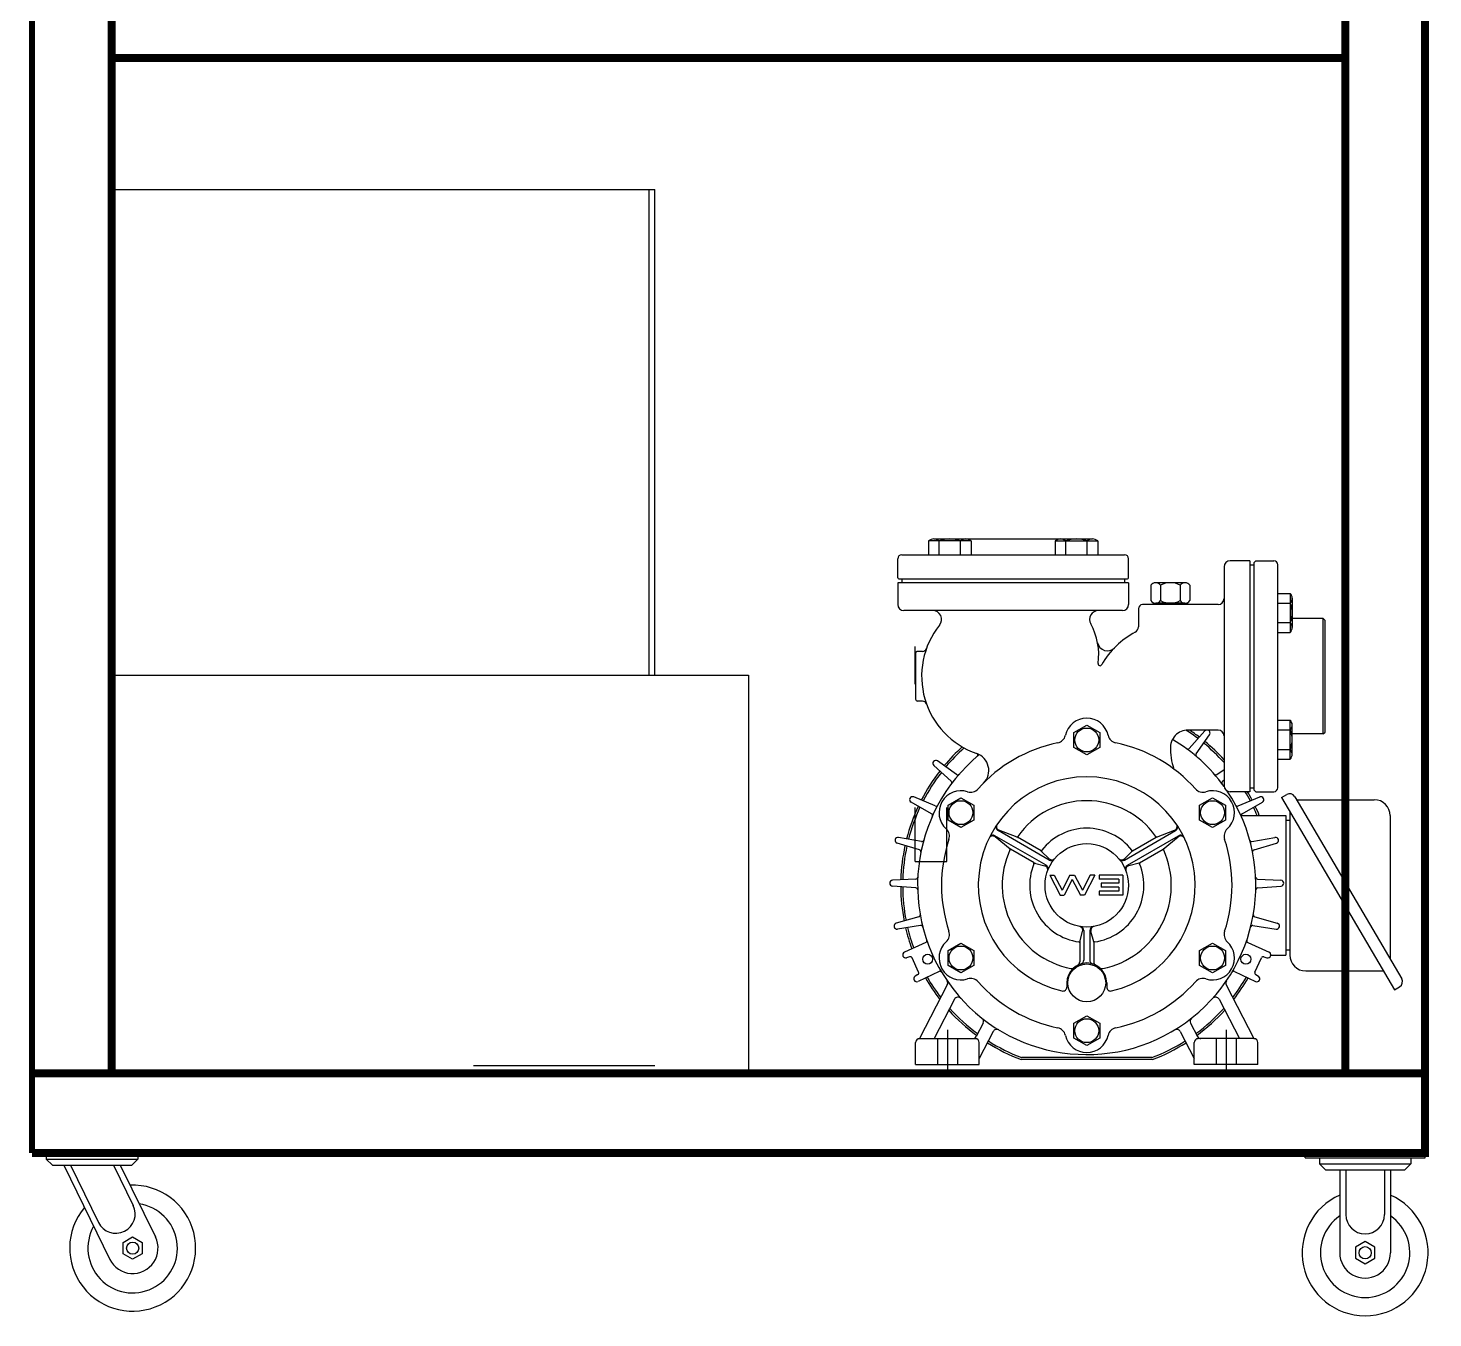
# Model space of a CAD drawing. Header units: millimetres. Extents: x 169673 to 334584, y 156879 to 224061.
# Drawn here: x 189276.2 to 189686.7, y 160413.8 to 160790.5 of the extents above; entities that cross this region are included whole.
import ezdxf

# ---------------------------------------------------------------- set-up
doc = ezdxf.new("R2010")
doc.units = ezdxf.units.MM
doc.header["$LTSCALE"] = 40
doc.header["$MEASUREMENT"] = 0
doc.layers.get('0').update_dxf_attribs({"linetype": 'CONTINUOUS'})
for name, color, linetype in [('1', 1, 'CONTINUOUS'), ('2', 1, 'CONTINUOUS'), ('도면층1', 4, 'CONTINUOUS'), ('해성', 4, 'CONTINUOUS')]:
    doc.layers.add(name, color=color, linetype=linetype)

msp = doc.modelspace()

# ---------------------------------------------------------------- linework, layer by layer
for p, q in [((189661.18, 160781.77), (189300.6, 160781.77)), ((189531.49, 160636.65), (189596.62, 160636.65)), ((189530.32, 160629.96), (189530.32, 160635.49)), ((189597.79, 160629.96), (189597.79, 160635.49)), ((189625.7, 160633.16), (189625.7, 160569.19)), ((189633.26, 160634.91), (189627.45, 160634.91)), ((189633.26, 160634.91), (189633.26, 160567.44)), ((189633.26, 160633.74), (189634.43, 160633.74)), ((189635.01, 160634.91), (189634.43, 160634.33)), ((189634.43, 160634.33), (189634.43, 160568.02)), ((189635.01, 160634.91), (189640.24, 160634.91)), ((189641.4, 160568.61), (189641.4, 160633.74)), ((189597.79, 160628.51), (189530.32, 160628.51)), ((189530.32, 160628.51), (189530.32, 160622.11)), ((189530.61, 160629.67), (189597.5, 160629.67)), ((189531.49, 160629.67), (189531.49, 160628.51)), ((189596.62, 160629.67), (189596.62, 160628.51)), ((189597.79, 160628.51), (189597.79, 160622.11)), ((189614.28, 160628.51), (189605.72, 160628.51)), ((189604.29, 160627.75), (189604.29, 160623.27)), ((189607.14, 160627.75), (189607.14, 160623.27)), ((189612.85, 160627.75), (189612.85, 160623.27)), ((189615.71, 160627.75), (189615.71, 160623.27)), ((189641.4, 160625.39), (189645.01, 160625.39)), ((189645.01, 160625.39), (189645.01, 160613.97)), ((189645.59, 160623.96), (189645.59, 160615.4)), ((189596.04, 160620.37), (189532.07, 160620.37)), ((189600.69, 160620.95), (189600.69, 160615.6)), ((189623.96, 160622.11), (189601.86, 160622.11)), ((189605, 160622.68), (189605, 160622.11)), ((189614.28, 160622.52), (189605.72, 160622.52)), ((189615, 160622.68), (189615, 160622.11)), ((189654.66, 160618.04), (189645.59, 160618.04)), ((189654.66, 160584.31), (189654.66, 160618.04)), ((189654.66, 160618.04), (189655.25, 160617.46)), ((189655.25, 160584.89), (189655.25, 160617.46)), ((189641.4, 160613.97), (189645.01, 160613.97)), ((189535.56, 160607.86), (189535.56, 160594.49)), ((189537.6, 160608.44), (189536.14, 160608.44)), ((189300.6, 160601.47), (189486.7, 160601.47)), ((189486.7, 160601.47), (189486.7, 160485.16)), ((189537.6, 160593.91), (189536.14, 160593.91)), ((189641.4, 160588.38), (189645.01, 160588.38)), ((189645.01, 160576.96), (189645.01, 160588.38)), ((189645.59, 160578.39), (189645.59, 160586.95)), ((189623.96, 160585.47), (189615.23, 160585.47)), ((189615.53, 160580.1), (189620.07, 160585.19)), ((189617.53, 160578.51), (189621.43, 160584.11)), ((189654.66, 160584.31), (189645.59, 160584.31)), ((189654.66, 160584.31), (189655.25, 160584.89)), ((189545.92, 160570.5), (189540.88, 160575.1)), ((189547.52, 160572.49), (189541.97, 160576.45)), ((189553.61, 160578.51), (189553.59, 160578.56)), ((189641.4, 160576.96), (189645.01, 160576.96)), ((189623.62, 160572.49), (189625.7, 160573.97)), ((189625.23, 160570.5), (189625.7, 160570.93)), ((189633.26, 160567.44), (189627.45, 160567.44)), ((189633.26, 160568.61), (189634.43, 160568.61)), ((189635.01, 160567.44), (189634.43, 160568.02)), ((189635.01, 160567.44), (189640.24, 160567.44)), ((189642.51, 160565.74), (189644.01, 160566.62)), ((189540.18, 160560.99), (189534.25, 160564.36)), ((189541.31, 160563.28), (189535.02, 160565.92)), ((189629.84, 160563.28), (189636.13, 160565.92)), ((189630.96, 160560.99), (189636.9, 160564.36)), ((189642.51, 160565.74), (189675.49, 160509.57)), ((189646.4, 160566), (189677.61, 160512.84)), ((189646.92, 160565.12), (189669.61, 160565.12)), ((189630.62, 160560.46), (189643.73, 160560.46)), ((189643.73, 160560.46), (189643.73, 160519.75)), ((189644.89, 160559.01), (189643.73, 160559.01)), ((189644.89, 160561.67), (189644.89, 160519.75)), ((189674.26, 160560.46), (189674.26, 160518.55)), ((189537.28, 160552.93), (189530.56, 160554.11)), ((189573.71, 160545.95), (189558.75, 160554.59)), ((189563.2, 160550.68), (189558.81, 160554.28)), ((189574.58, 160547.46), (189559.63, 160556.1)), ((189565.23, 160554.2), (189559.92, 160556.2)), ((189572.22, 160550.17), (189565.28, 160554.18)), ((189596.56, 160547.46), (189611.52, 160556.1)), ((189597.43, 160545.95), (189612.39, 160554.59)), ((189598.92, 160550.17), (189605.87, 160554.18)), ((189605.91, 160554.2), (189611.23, 160556.2)), ((189607.94, 160550.68), (189612.33, 160554.28)), ((189633.86, 160552.93), (189640.58, 160554.11)), ((189536.69, 160550.44), (189530.16, 160552.41)), ((189570.19, 160546.64), (189563.24, 160550.65)), ((189572.28, 160550.12), (189574.54, 160547.88)), ((189598.86, 160550.12), (189596.61, 160547.88)), ((189600.96, 160546.64), (189607.9, 160550.65)), ((189634.46, 160550.44), (189640.99, 160552.41)), ((189570.26, 160546.61), (189573.33, 160545.78)), ((189600.89, 160546.61), (189597.82, 160545.78)), ((189535.64, 160541.94), (189528.83, 160541.61)), ((189635.5, 160541.94), (189642.32, 160541.61)), ((189535.61, 160539.38), (189528.81, 160539.87)), ((189635.53, 160539.38), (189642.34, 160539.87)), ((189536.47, 160530.86), (189529.9, 160529.03)), ((189634.67, 160530.86), (189641.24, 160529.03)), ((189537.01, 160528.36), (189530.27, 160527.33)), ((189583.55, 160523.59), (189584.36, 160526.67)), ((189584.7, 160526.92), (189584.7, 160518.29)), ((189586.44, 160526.92), (189586.44, 160518.29)), ((189587.6, 160523.59), (189586.78, 160526.67)), ((189634.14, 160528.36), (189640.88, 160527.33)), ((189538.49, 160523.38), (189532.28, 160520.56)), ((189583.54, 160523.52), (189583.54, 160517.81)), ((189587.61, 160523.52), (189587.61, 160517.81)), ((189632.65, 160523.38), (189638.86, 160520.56)), ((189644.89, 160521.21), (189643.73, 160521.21)), ((189533.8, 160519.22), (189532.91, 160518.94)), ((189536.42, 160514.78), (189534.5, 160518.91)), ((189634.73, 160514.78), (189636.65, 160518.91)), ((189637.35, 160519.22), (189638.24, 160518.94)), ((189639.38, 160519.75), (189643.73, 160519.75)), ((189536.2, 160514.05), (189535.41, 160513.55)), ((189542.41, 160514.94), (189536.25, 160512.02)), ((189628.74, 160514.94), (189634.9, 160512.02)), ((189634.95, 160514.05), (189635.74, 160513.55)), ((189649.55, 160515.1), (189672.24, 160515.1)), ((189579.76, 160511.61), (189579.76, 160510.38)), ((189591.39, 160511.61), (189591.39, 160510.38)), ((189626.33, 160511.04), (189634.43, 160495.33)), ((189675.49, 160509.57), (189676.99, 160510.45)), ((189555.25, 160499.87), (189553.24, 160495.96)), ((189558.24, 160497.41), (189554.17, 160489.51)), ((189612.9, 160497.41), (189616.98, 160489.51)), ((189615.89, 160499.87), (189617.91, 160495.96)), ((189535.56, 160487.77), (189535.56, 160494.16)), ((189554.17, 160487.77), (189554.17, 160494.16)), ((189616.98, 160487.77), (189616.98, 160494.16)), ((189635.59, 160487.77), (189635.59, 160494.16)), ((189604.74, 160489.22), (189566.41, 160489.22)), ((189604.63, 160489.8), (189566.51, 160489.8)), ((189403.54, 160485.16), (189306.85, 160485.16)), ((189277.33, 160461.89), (189684.44, 160461.89))]:
    msp.add_line(p, q)
at = {"color": 7}
for p, q in [((189300.6, 160743.38), (189459.37, 160743.38)), ((189300.6, 160743.38), (189300.6, 160487.48)), ((189457.62, 160743.38), (189457.62, 160601.47)), ((189459.37, 160601.47), (189459.37, 160743.38)), ((189551.77, 160640.72), (189539.33, 160640.72)), ((189539.33, 160640.72), (189539.33, 160636.65)), ((189540.88, 160641.3), (189587.23, 160641.3)), ((189542.44, 160636.65), (189542.44, 160640.72)), ((189548.66, 160636.65), (189548.66, 160640.72)), ((189551.77, 160640.72), (189551.77, 160636.65)), ((189576.34, 160640.72), (189588.78, 160640.72)), ((189576.34, 160640.72), (189576.34, 160636.65)), ((189579.45, 160636.65), (189579.45, 160640.72)), ((189585.67, 160636.65), (189585.67, 160640.72)), ((189588.78, 160640.72), (189588.78, 160636.65)), ((189535.41, 160598.86), (189535.41, 160609.91)), ((189535.41, 160547.1), (189535.41, 160562.8)), ((189544.72, 160547.1), (189544.72, 160562.8)), ((189535.41, 160547.1), (189544.72, 160547.1)), ((189406.36, 160487.48), (189459.37, 160487.48))]:
    msp.add_line(p, q, dxfattribs=at)
at = {"color": 2}
for p, q in [((189641.4, 160622.53), (189645.01, 160622.53)), ((189641.4, 160616.83), (189645.01, 160616.83)), ((189641.4, 160585.52), (189645.01, 160585.52)), ((189641.4, 160579.81), (189645.01, 160579.81))]:
    msp.add_line(p, q, dxfattribs=at)
at = {"color": 0}
for p, q in [((189544.82, 160511.04), (189536.72, 160495.33)), ((189546.9, 160506.83), (189540.97, 160495.33)), ((189624.25, 160506.83), (189630.17, 160495.33)), ((189536.72, 160495.33), (189553, 160495.33)), ((189634.43, 160495.33), (189618.14, 160495.33)), ((189535.56, 160487.77), (189554.17, 160487.77)), ((189635.59, 160487.77), (189616.98, 160487.77))]:
    msp.add_line(p, q, dxfattribs=at)
for points, const_width in [([(189277.33, 160461.89), (189684.44, 160461.89), (189684.44, 160985.32)], 2.33), ([(189277.33, 160985.32), (189277.33, 160461.89)], 1.74), ([(189300.6, 160962.06), (189300.6, 160485.16)], 2.33), ([(189661.18, 160485.16), (189661.18, 160962.06)], 2.33), ([(189300.6, 160781.77), (189661.18, 160781.77)], 2.33)]:
    msp.add_lwpolyline(points, dxfattribs=dict(const_width=const_width))
for points in [[(189589.35, 160584.75), (189589.35, 160580.38), (189585.57, 160578.2), (189581.79, 160580.38), (189581.79, 160584.75), (189585.57, 160586.93)], [(189548.8, 160565.7), (189552.59, 160563.52), (189552.59, 160559.15), (189548.8, 160556.97), (189545.02, 160559.15), (189545.02, 160563.52)], [(189626.12, 160559.15), (189622.34, 160556.97), (189618.56, 160559.15), (189618.56, 160563.52), (189622.34, 160565.7), (189626.12, 160563.52)], [(189545.02, 160521.06), (189548.8, 160523.25), (189552.59, 160521.06), (189552.59, 160516.7), (189548.8, 160514.52), (189545.02, 160516.7)], [(189622.34, 160514.52), (189618.56, 160516.7), (189618.56, 160521.06), (189622.34, 160523.25), (189626.12, 160521.06), (189626.12, 160516.7)], [(189581.79, 160495.47), (189581.79, 160499.84), (189585.57, 160502.02), (189589.35, 160499.84), (189589.35, 160495.47), (189585.57, 160493.29)]]:
    msp.add_lwpolyline(points, close=True)
msp.add_lwpolyline([(189277.33, 160485.16, 2.33, 2.33, 0), (189684.44, 160485.16, 0, 0, 0)], format="xyseb")
for centre, radius in [((189585.57, 160582.56), 3.49), ((189548.8, 160561.34), 3.49), ((189622.34, 160561.34), 3.49), ((189585.57, 160540.11), 12.19), ((189548.8, 160518.88), 3.49), ((189622.34, 160518.88), 3.49), ((189539.07, 160518.52), 1.45), ((189585.57, 160511.61), 5.53), ((189632.07, 160518.52), 1.45), ((189585.57, 160497.65), 3.49)]:
    msp.add_circle(centre, radius)
at = {"color": 7}
for centre, radius, start, end in [((189540.88, 160638.93), 2.37, 49.0053, 130.9947), ((189545.55, 160632.69), 8.61, 68.8254, 111.1746), ((189550.22, 160638.93), 2.37, 49.0053, 130.9947), ((189577.89, 160638.93), 2.37, 49.0053, 130.9947), ((189582.56, 160632.69), 8.61, 68.8254, 111.1746), ((189587.23, 160638.93), 2.37, 49.0053, 130.9947)]:
    msp.add_arc(centre, radius, start, end, dxfattribs=at)
for centre, radius, start, end in [((189531.49, 160635.49), 1.16, 90, 180), ((189596.62, 160635.49), 1.16, 0, 90), ((189627.45, 160633.16), 1.74, 90, 180), ((189640.24, 160633.74), 1.16, 0, 90), ((189530.61, 160629.96), 0.291, 180, 270), ((189597.5, 160629.96), 0.291, 270, 0), ((189605.72, 160626.78), 1.72, 34.1704, 145.8296), ((189610, 160622.74), 5.77, 60.3261, 119.6739), ((189614.28, 160626.78), 1.72, 34.1704, 145.8296), ((189623.96, 160623.86), 1.74, 270, 0), ((189643.55, 160623.96), 2.04, 315.6541, 44.3459), ((189532.07, 160622.11), 1.74, 180, 270), ((189540.52, 160617.75), 2.62, 321.2169, 90), ((189589, 160617.75), 2.62, 90, 209.5352), ((189596.04, 160622.11), 1.74, 270, 0), ((189601.86, 160620.95), 1.16, 90, 180), ((189605.72, 160624.24), 1.72, 214.1704, 325.8296), ((189610, 160628.28), 5.77, 240.3261, 299.6739), ((189614.28, 160624.24), 1.72, 214.1704, 325.8296), ((189638.3, 160619.68), 7.29, 336.965, 23.035), ((189561.15, 160601.17), 23.84, 141.2169, 251.0344), ((189571.03, 160607.57), 18.03, 351.5833, 29.5352), ((189598.95, 160615.6), 1.74, 297.8181, 0), ((189643.55, 160615.4), 2.04, 315.6541, 44.3459), ((189611.16, 160592.45), 24.43, 117.8181, 150.2825), ((189536.14, 160607.86), 0.582, 90, 180), ((189537.6, 160609.61), 1.16, 270, 340.2931), ((189591.59, 160611.53), 2.91, 190.9079, 315.7225), ((189589.44, 160604.85), 0.582, 171.5833, 330.2825), ((189536.14, 160594.49), 0.582, 180, 270), ((189537.6, 160592.74), 1.16, 19.7069, 90), ((189585.57, 160582.56), 6.4, 12.3342, 167.6658), ((189643.55, 160586.95), 2.04, 315.6541, 44.3459), ((189576.48, 160584.55), 2.91, 281.56, 347.6658), ((189594.66, 160584.55), 2.91, 192.3342, 258.44), ((189615.23, 160580.24), 5.23, 90, 182.5856), ((189585.57, 160540.11), 49.43, 35.7006, 59.5477), ((189585.57, 160540.11), 53.8, 52.8162, 57.3977), ((189585.57, 160540.11), 54.38, 52.7677, 56.5352), ((189620.72, 160584.61), 0.872, 98.296, 138.2867), ((189620.72, 160584.61), 0.872, 325.1133, 81.704), ((189623.96, 160583.73), 1.74, 0, 90), ((189638.3, 160582.67), 7.29, 336.965, 23.035), ((189585.57, 160540.11), 54.38, 131.9745, 139.999), ((189585.57, 160540.11), 53.8, 131.7646, 139.9505), ((189551.7, 160573.67), 5.23, 315.2647, 71.0344), ((189585.57, 160540.11), 42.46, 101.56, 138.44), ((189585.57, 160540.11), 42.46, 41.56, 78.44), ((189627.45, 160580.04), 17.45, 177.8515, 200.052), ((189615.09, 160580.48), 0.582, 233.8284, 318.2867), ((189585.57, 160540.11), 53.8, 41.7596, 50.5838), ((189585.57, 160540.11), 54.38, 42.4414, 50.6323), ((189643.55, 160578.39), 2.04, 315.6541, 44.3459), ((189585.57, 160540.11), 49.43, 129.4388, 33.855), ((189541.46, 160575.74), 0.872, 54.48, 227.6533), ((189553.14, 160578.18), 0.582, 310.4284, 34.8867), ((189618.01, 160578.18), 0.582, 145.1133, 229.5716), ((189585.57, 160540.11), 54.38, 142.1343, 152.7657), ((189585.57, 160540.11), 53.8, 142.1829, 152.7171), ((189545.53, 160570.07), 0.582, 323.195, 47.6533), ((189547.86, 160572.96), 0.582, 234.48, 318.9383), ((189585.57, 160540.11), 31.7, 283.213, 256.787), ((189623.28, 160572.96), 0.582, 221.0617, 305.52), ((189625.62, 160570.07), 0.582, 132.3467, 216.805), ((189548.8, 160561.34), 6.4, 72.3342, 227.6658), ((189551.63, 160570.2), 2.91, 252.3342, 318.44), ((189619.52, 160570.2), 2.91, 221.56, 287.6658), ((189622.34, 160561.34), 6.4, 312.3342, 107.6658), ((189627.45, 160569.19), 1.74, 180, 270), ((189585.57, 160540.11), 53.8, 27.2829, 30.5379), ((189585.57, 160540.11), 54.38, 27.2343, 30.1771), ((189640.24, 160568.61), 1.16, 270, 0), ((189644.89, 160565.12), 1.74, 30.4219, 120.4219), ((189585.57, 160540.11), 54.38, 154.901, 165.5323), ((189585.57, 160540.11), 53.8, 154.9495, 165.4838), ((189534.68, 160565.11), 0.872, 67.2467, 240.42), ((189541.53, 160563.82), 0.582, 247.2467, 331.705), ((189585.57, 160540.11), 24.72, 35.465, 144.7559), ((189629.61, 160563.82), 0.582, 208.295, 292.7533), ((189585.57, 160540.11), 53.8, 22.2333, 25.0505), ((189585.57, 160540.11), 54.38, 21.983, 25.099), ((189636.47, 160565.11), 0.872, 299.58, 112.7533), ((189669.61, 160560.46), 4.65, 0, 90), ((189539.89, 160560.48), 0.582, 335.9617, 60.42), ((189631.25, 160560.48), 0.582, 119.58, 204.0383), ((189530.41, 160553.25), 0.872, 80.0133, 253.1867), ((189542.54, 160554.46), 2.91, 341.56, 47.6658), ((189558.07, 160553.38), 1.16, 50.6325, 154.2352), ((189558.17, 160553.58), 1.16, 60, 153.8226), ((189560.21, 160557.1), 1.16, 146.1774, 240), ((189560.33, 160557.29), 1.16, 145.7648, 249.3675), ((189565.15, 160554.54), 0.291, 249.3675, 324.7559), ((189565.13, 160553.92), 0.291, 60, 69.3675), ((189565.68, 160554.28), 0.291, 144.535, 240), ((189585.57, 160540.11), 16.68, 37.8967, 142.12), ((189605.47, 160554.28), 0.291, 300, 35.465), ((189606, 160554.54), 0.291, 215.2441, 290.6325), ((189606.01, 160553.92), 0.291, 110.6325, 120), ((189610.82, 160557.29), 1.16, 290.6325, 34.2352), ((189610.94, 160557.1), 1.16, 300, 33.8226), ((189613.07, 160553.38), 1.16, 25.7648, 129.3675), ((189612.97, 160553.58), 1.16, 26.1774, 120), ((189628.61, 160554.46), 2.91, 132.3342, 198.44), ((189640.73, 160553.25), 0.872, 286.8133, 99.9867), ((189585.57, 160540.11), 54.38, 167.6677, 178.299), ((189585.57, 160540.11), 53.8, 167.7162, 178.2505), ((189536.52, 160549.88), 0.582, 348.7284, 73.1867), ((189537.38, 160553.5), 0.582, 260.0133, 344.4716), ((189585.57, 160540.11), 42.46, 161.56, 198.44), ((189585.57, 160540.11), 24.72, 155.2441, 259.089), ((189562.86, 160550.58), 0.291, 335.2441, 50.6325), ((189563.35, 160550.25), 0.291, 60, 155.465), ((189563.39, 160550.9), 0.291, 230.6325, 240), ((189572.18, 160550.53), 0.291, 240, 322.12), ((189572.08, 160549.91), 0.291, 45.1884, 60), ((189572.64, 160550.17), 0.291, 142.1033, 225.1884), ((189585.57, 160540.11), 24.72, 280.911, 24.535), ((189598.5, 160550.17), 0.291, 314.8116, 37.8967), ((189598.97, 160550.53), 0.291, 217.88, 300), ((189599.07, 160549.91), 0.291, 120, 134.8116), ((189607.79, 160550.25), 0.291, 24.535, 120), ((189607.76, 160550.9), 0.291, 300, 309.3675), ((189608.28, 160550.58), 0.291, 129.3675, 204.7559), ((189585.57, 160540.11), 42.46, 341.56, 18.44), ((189633.76, 160553.5), 0.582, 195.5284, 279.9867), ((189634.62, 160549.88), 0.582, 106.8133, 191.2716), ((189585.57, 160540.11), 16.68, 157.88, 262.12), ((189569.85, 160546.5), 0.291, 337.88, 60), ((189570.39, 160546.27), 0.291, 74.8116, 157.8967), ((189570.33, 160546.89), 0.291, 240, 254.8116), ((189573.02, 160544.66), 1.16, 340.0825, 74.8116), ((189573.13, 160544.94), 1.16, 338.7714, 60), ((189575.36, 160548.7), 1.16, 225.1884, 319.9175), ((189575.17, 160548.47), 1.16, 240, 321.2286), ((189585.57, 160540.11), 16.68, 277.8967, 22.1033), ((189595.79, 160548.7), 1.16, 220.0825, 314.8116), ((189595.98, 160548.47), 1.16, 218.7714, 300), ((189598.02, 160544.94), 1.16, 120, 201.2286), ((189598.12, 160544.66), 1.16, 105.1884, 199.9175), ((189600.75, 160546.27), 0.291, 22.1033, 105.1884), ((189600.81, 160546.89), 0.291, 285.1884, 300), ((189601.29, 160546.5), 0.291, 120, 202.12), ((189535.61, 160542.52), 0.582, 272.78, 357.2383), ((189635.53, 160542.52), 0.582, 182.7617, 267.22), ((189528.87, 160540.74), 0.872, 92.78, 265.9533), ((189585.57, 160540.11), 54.38, 180.4343, 191.0657), ((189585.57, 160540.11), 53.8, 180.4829, 191.0171), ((189535.57, 160538.8), 0.582, 1.495, 85.9533), ((189635.57, 160538.8), 0.582, 94.0467, 178.505), ((189642.27, 160540.74), 0.872, 274.0467, 87.22), ((189536.32, 160531.42), 0.582, 285.5467, 10.005), ((189634.83, 160531.42), 0.582, 169.995, 254.4533), ((189530.13, 160528.19), 0.872, 105.5467, 278.72), ((189585.57, 160540.11), 54.38, 193.201, 199.9531), ((189585.57, 160540.11), 53.8, 193.2495, 199.9046), ((189537.1, 160527.79), 0.582, 14.2617, 98.72), ((189542.54, 160525.76), 2.91, 312.3342, 18.44), ((189583.24, 160526.97), 1.16, 345.1884, 79.9175), ((189583.54, 160526.92), 1.16, 0, 81.2286), ((189587.61, 160526.92), 1.16, 98.7714, 180), ((189587.91, 160526.97), 1.16, 100.0825, 194.8116), ((189628.61, 160525.76), 2.91, 161.56, 227.6658), ((189634.05, 160527.79), 0.582, 81.28, 165.7383), ((189641.01, 160528.19), 0.872, 261.28, 74.4533), ((189538.25, 160523.91), 0.582, 294.9, 18.8929), ((189548.8, 160518.88), 6.4, 132.3342, 287.6658), ((189583.32, 160523.88), 0.291, 262.1033, 345.1884), ((189583.25, 160523.3), 0.291, 0, 82.12), ((189583.83, 160523.52), 0.291, 165.1884, 180), ((189587.82, 160523.88), 0.291, 194.8116, 277.8967), ((189587.32, 160523.52), 0.291, 0, 14.8116), ((189587.9, 160523.3), 0.291, 97.88, 180), ((189622.34, 160518.88), 6.4, 252.3342, 47.6658), ((189632.89, 160523.91), 0.582, 161.1071, 245.1), ((189532.64, 160519.77), 0.872, 114.4341, 287.6075), ((189533.97, 160518.67), 0.582, 24.9, 107.6075), ((189585.57, 160511.61), 5.82, 0, 180), ((189582.37, 160517.81), 1.16, 297.2796, 0), ((189583.54, 160518.29), 1.16, 286.9578, 0), ((189587.61, 160518.29), 1.16, 180, 253.0422), ((189588.77, 160517.81), 1.16, 180, 242.7204), ((189637.17, 160518.67), 0.582, 72.3925, 155.1), ((189638.5, 160519.77), 0.872, 252.3925, 65.5659), ((189649.55, 160519.75), 4.65, 180, 270), ((189535.87, 160512.81), 0.872, 122.1925, 295.3659), ((189535.89, 160514.54), 0.582, 302.1925, 24.9), ((189585.57, 160540.11), 54.38, 209.8469, 217.8173), ((189585.57, 160540.11), 53.8, 209.8954, 217.5292), ((189542.66, 160514.42), 0.582, 30.9071, 114.9), ((189551.63, 160510.01), 2.91, 41.56, 107.6658), ((189581.11, 160516.98), 1.16, 259.089, 309.7049), ((189590.03, 160516.98), 1.16, 230.2951, 280.911), ((189619.52, 160510.01), 2.91, 72.3342, 138.44), ((189628.49, 160514.42), 0.582, 65.1, 149.0929), ((189585.57, 160540.11), 53.8, 322.4708, 330.1046), ((189585.57, 160540.11), 54.38, 322.1827, 330.1531), ((189635.26, 160514.54), 0.582, 155.1, 237.8075), ((189635.27, 160512.81), 0.872, 244.6341, 57.8075), ((189543.79, 160511.58), 1.16, 332.7346, 34.3248), ((189585.57, 160540.11), 42.46, 221.56, 258.44), ((189578.59, 160510.38), 1.16, 256.787, 0), ((189592.55, 160510.38), 1.16, 180, 283.213), ((189585.57, 160540.11), 42.46, 281.56, 318.44), ((189627.36, 160511.58), 1.16, 145.6752, 207.2654), ((189676.11, 160511.96), 1.74, 300.4219, 30.4219), ((189547.93, 160506.29), 1.16, 41.9359, 152.7346), ((189623.21, 160506.29), 1.16, 27.2654, 138.0641), ((189554.22, 160500.4), 1.16, 332.7346, 51.705), ((189616.93, 160500.4), 1.16, 128.295, 207.2654), ((189585.57, 160540.11), 53.8, 306.3747, 318.0952), ((189559.27, 160496.88), 1.16, 58.6847, 152.7346), ((189576.48, 160495.67), 2.91, 12.3342, 78.44), ((189594.66, 160495.67), 2.91, 101.56, 167.6658), ((189611.87, 160496.88), 1.16, 27.2654, 121.3153), ((189536.72, 160494.16), 1.16, 90, 180), ((189552.2, 160496.49), 1.16, 270, 332.7346), ((189553, 160494.16), 1.16, 0, 90), ((189585.57, 160540.11), 54.38, 237.7374, 249.3625), ((189585.57, 160540.11), 53.8, 237.6833, 249.25), ((189585.57, 160497.65), 6.4, 192.3342, 347.6658), ((189585.57, 160540.11), 53.8, 290.75, 302.3167), ((189585.57, 160540.11), 54.38, 290.6375, 302.2626), ((189618.14, 160494.16), 1.16, 90, 180), ((189618.94, 160496.49), 1.16, 207.2654, 270), ((189634.43, 160494.16), 1.16, 0, 90)]:
    msp.add_arc(centre, radius, start, end)
at = {"color": 0}
for radius, start, end in [(54.38, 222.1377, 233.7235), (53.8, 221.9048, 233.6253), (54.38, 306.2765, 317.8623)]:
    msp.add_arc((189585.57, 160540.11), radius, start, end, dxfattribs=at)
at = {"layer": '1', "color": 0}
for p, q in [((189544.86, 160497.94), (189544.86, 160485.16)), ((189626.28, 160497.94), (189626.28, 160485.16))]:
    msp.add_line(p, q, dxfattribs=at)
at = {"layer": '2', "color": 0}
for p, q in [((189541.95, 160495.33), (189541.95, 160487.77)), ((189547.77, 160495.33), (189547.77, 160487.77)), ((189623.38, 160495.33), (189623.38, 160487.77)), ((189629.19, 160495.33), (189629.19, 160487.77))]:
    msp.add_line(p, q, dxfattribs=at)
at = {"layer": '도면층1', "color": 7}
for p, q in [((189574.76, 160543.07), (189577.79, 160537.26)), ((189574.76, 160543.07), (189576.07, 160543.07)), ((189576.07, 160543.07), (189578.37, 160538.66)), ((189580.67, 160543.07), (189578.37, 160538.66)), ((189581.33, 160541.81), (189578.95, 160537.26)), ((189580.67, 160543.07), (189581.98, 160543.07)), ((189581.33, 160541.81), (189583.7, 160537.26)), ((189581.98, 160543.07), (189584.28, 160538.66)), ((189586.58, 160543.07), (189584.28, 160538.66)), ((189587.9, 160543.07), (189584.87, 160537.26)), ((189587.9, 160543.07), (189586.58, 160543.07)), ((189596.16, 160543.07), (189589.18, 160543.07)), ((189589.18, 160543.07), (189589.18, 160541.91)), ((189594.99, 160541.91), (189589.18, 160541.91)), ((189594.99, 160541.91), (189594.99, 160540.74)), ((189596.16, 160543.07), (189596.16, 160537.26)), ((189594.99, 160538.42), (189589.18, 160538.42)), ((189589.18, 160538.42), (189589.18, 160537.26)), ((189594.99, 160540.74), (189589.76, 160540.74)), ((189589.76, 160540.74), (189589.76, 160539.58)), ((189594.99, 160539.58), (189589.76, 160539.58)), ((189594.99, 160539.58), (189594.99, 160538.42)), ((189577.79, 160537.26), (189578.95, 160537.26)), ((189584.87, 160537.26), (189583.7, 160537.26)), ((189596.16, 160537.26), (189589.18, 160537.26))]:
    msp.add_line(p, q, dxfattribs=at)
at = {"layer": '해성', "color": 0}
for p, q in [((189684.44, 160460.56), (189684.44, 161235.4)), ((189281.49, 160461.89), (189281.49, 160460.11)), ((189281.49, 160460.11), (189308.22, 160460.11)), ((189281.49, 160460.11), (189283.27, 160458.33)), ((189308.22, 160460.11), (189306.44, 160458.33)), ((189308.22, 160461.89), (189308.22, 160460.11)), ((189649.4, 160460.56), (189649.4, 160461.89)), ((189649.4, 160460.56), (189684.44, 160460.56)), ((189653.56, 160460.56), (189653.56, 160458.78)), ((189680.28, 160460.56), (189680.28, 160458.78)), ((189283.27, 160458.33), (189306.44, 160458.33)), ((189286.58, 160458.33), (189300.07, 160430.86)), ((189288.57, 160458.33), (189296.76, 160441.64)), ((189301.14, 160458.33), (189306.89, 160446.61)), ((189303.12, 160458.33), (189313.4, 160437.4)), ((189653.56, 160458.78), (189680.28, 160458.78)), ((189653.56, 160458.78), (189655.34, 160456.99)), ((189655.34, 160456.99), (189678.5, 160456.99)), ((189659.5, 160456.99), (189659.5, 160432.79)), ((189661.28, 160456.99), (189661.28, 160443.93)), ((189672.56, 160456.99), (189672.56, 160443.93)), ((189674.34, 160456.99), (189674.34, 160432.79)), ((189680.28, 160458.78), (189678.5, 160456.99)), ((189303.91, 160435.76), (189306.73, 160437.39)), ((189303.91, 160432.5), (189303.91, 160435.76)), ((189306.73, 160437.39), (189309.55, 160435.76)), ((189309.55, 160435.76), (189309.55, 160432.5)), ((189666.92, 160436.05), (189664.1, 160434.42)), ((189669.74, 160434.42), (189666.92, 160436.05)), ((189306.73, 160430.87), (189303.91, 160432.5)), ((189309.55, 160432.5), (189306.73, 160430.87)), ((189664.1, 160434.42), (189664.1, 160431.16)), ((189664.1, 160431.16), (189666.92, 160429.53)), ((189666.92, 160429.53), (189669.74, 160431.16)), ((189669.74, 160431.16), (189669.74, 160434.42))]:
    msp.add_line(p, q, dxfattribs=at)
for centre, major_axis, start_param, end_param in [((189306.73, 160434.13), (-18.41, 0.02), -0.698632, 4.754475), ((189666.92, 160432.79), (-18.41, 0), -1.155671, 4.297436), ((189306.73, 160434.13), (-13.07, 0.01), -0.509361, 4.565235), ((189301.83, 160444.13), (-5.64, 0), 0.456453, 3.598045), ((189666.92, 160432.79), (-13.07, 0), -0.966366, 4.10823), ((189666.92, 160443.93), (-5.64, 0), 0.000747, 3.142339), ((189306.73, 160434.13), (7.42, 0), 3.597723, 6.739316), ((189306.73, 160434.13), (1.78, 0), -0.001963, 6.281222), ((189666.92, 160432.79), (-7.42, 0), 0.000097, 3.14169), ((189666.92, 160432.79), (1.78, 0), -0.0025, 6.280685)]:
    msp.add_ellipse(centre, major_axis=major_axis, ratio=1, start_param=start_param, end_param=end_param, dxfattribs=at)

doc.saveas('drawing.dxf')
